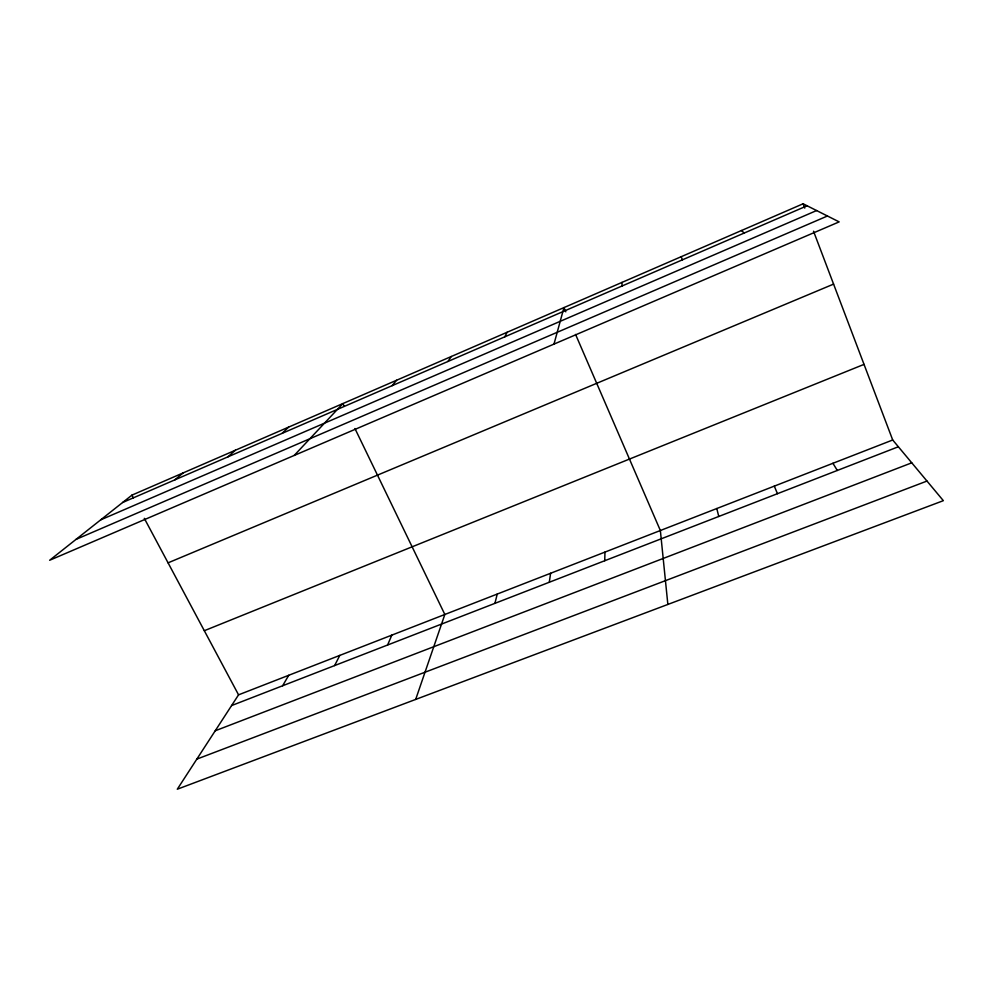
<?xml version="1.0" encoding="UTF-8"?>
<svg xmlns="http://www.w3.org/2000/svg" width="993" height="993" viewBox="0 0 993 993"><rect width="100%" height="100%" fill="white"/><g stroke="black" fill="none" stroke-linecap="round" stroke-linejoin="round"><path stroke-width="1.49" d="M604.725 560.735L604.973 552.096M549.303 582.246L550.606 573.271M494.924 603.347L497.245 594.062M553.982 344.099L563.962 307.594L565.799 311.827M415.682 699.42L444.839 614.468L354.935 428.517M387.58 645.016L391.838 635.123M504.816 336.826L507.075 332.283M334.616 665.571L339.805 655.392M282.633 685.753L288.727 675.302M892.707 439.998L238.556 694.839L177.288 789.224L943.35 500.671L892.707 439.998L813.528 231.232M447.917 361.489L451.294 356.499M392.136 385.669L396.567 380.257M294.201 455.452L342.883 403.568L344.223 406.336M282.136 433.358L288.615 427.127M227.931 456.854L235.391 450.226M174.78 479.892L183.159 472.904M131.92 495.147L49.65 560.263L839.147 221.886L803.114 203.776L131.92 495.147L133.372 497.878M122.635 502.495L807.11 205.774M100.715 519.848L816.606 210.553M76.002 539.398L827.442 216.002M168.065 562.845L833.586 284.11M204.31 630.716L864.034 364.381M231.592 705.564L898.355 446.763M215.22 730.786L911.76 462.825M196.825 759.124L926.99 481.059M741.51 230.513L744.154 233.07M832.928 463.284L837.31 470.459M144.295 518.321L238.556 694.839M681.148 256.728L682.476 259.806M575.568 334.43L660.357 530.51L667.855 604.439M774.304 486.123L777.457 493.695M803.114 203.776L804.764 208.108M716.785 508.528L718.771 516.472M621.978 282.409L622.065 285.996"/></g></svg>
